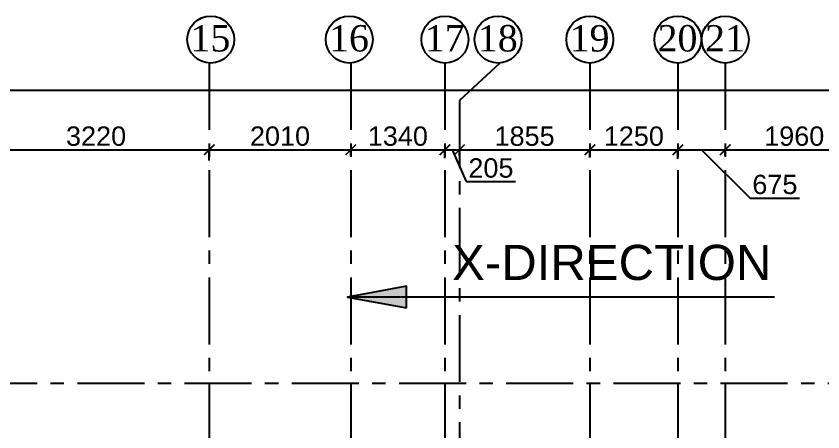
# Model space of a CAD drawing. Header units: inches. Extents: x 278200 to 407749, y -182622 to -96622.
# Drawn here: x 302675 to 314143, y -139662 to -133751 of the extents above; entities that cross this region are included whole.
import ezdxf

# ---------------------------------------------------------------- set-up
doc = ezdxf.new("R2010")
doc.units = ezdxf.units.IN
doc.header["$MEASUREMENT"] = 0
doc.linetypes.add('CENTER', pattern=[50.8, 31.75, -6.35, 6.35, -6.35])
for name, color, linetype in [('2', 5, 'Continuous'), ('GIRD CIR', 1, 'Continuous'), ('GIRD TEXT', 4, 'Continuous'), ('GRID', 8, 'CENTER'), ('GRID DIM', 4, 'Continuous')]:
    doc.layers.add(name, color=color, linetype=linetype)
doc.layers.add('TEXT1', color=3, linetype='Continuous', lineweight=20)
doc.styles.add('T 200', font='sanss___.ttf')
doc.styles.add('T200', font='sanss___.ttf', dxfattribs={"height": 275})
doc.styles.add('T400', font='romantic.ttf')
doc.dimstyles.new('T 300', dxfattribs={"dimtxt": 275, "dimasz": 150, "dimexe": 1, "dimexo": 0, "dimgap": 50, "dimtad": 1, "dimdec": 0, "dimrnd": 5, "dimdsep": 46, "dimtxsty": 'T200', "dimblk": 'ARCHTICK', "dimcen": 2.5, "dimdle": 1, "dimclrd": 5, "dimclre": 253, "dimclrt": 4, "dimadec": 0, "dimazin": 0, "dimtfac": 1, "dimtdec": 0, "dimtmove": 2, "dimatfit": 3, "dimfxl": 0, "dimarcsym": 0})

# ---------------------------------------------------------------- blocks, each defined once
blk = doc.blocks.new('_ARCHTICK')
at = {"color": 0, "linetype": 'ByBlock', "const_width": 0.15}
blk.add_lwpolyline([(-0.5, -0.5), (0.5, 0.5)], dxfattribs=at)
blk = doc.blocks.new('*D681')
at = {"layer": 'Defpoints', "color": 0}
for p in [(366494, -134803), (283426, -135028, 15), (366494, -135028, 15)]:
    blk.add_point(p, dxfattribs=at)
at = {"layer": 'GRID DIM', "color": 5, "lineweight": -2}
blk.add_line((283425, -134803), (366495, -134803), dxfattribs=at)
at = {"layer": 'GRID DIM', "color": 253, "lineweight": -2}
for p, q in [((283426, -135028), (283426, -134802)), ((366494, -135028), (366494, -134802))]:
    blk.add_line(p, q, dxfattribs=at)
at = {"layer": 'GRID DIM', "color": 5, "lineweight": -2, "xscale": 150, "yscale": 150, "zscale": 150, "rotation": 180}
blk.add_blockref('_ARCHTICK', (283426, -134803), dxfattribs=at)
at = {"layer": 'GRID DIM', "color": 5, "lineweight": -2, "xscale": 150, "yscale": 150, "zscale": 150}
blk.add_blockref('_ARCHTICK', (366494, -134803), dxfattribs=at)
at = {"layer": 'GRID DIM', "color": 4, "insert": (324960, -134611), "char_height": 275, "attachment_point": 5, "style": 'T200'}
blk.add_mtext('83070', dxfattribs=at)
blk = doc.blocks.new('*D695')
at = {"layer": 'Defpoints', "color": 0}
for p in [(305421, -135651), (302201, -135750, 15), (305421, -135806, 15)]:
    blk.add_point(p, dxfattribs=at)
at = {"layer": 'GRID DIM', "color": 5, "lineweight": -2}
blk.add_line((302200, -135651), (305422, -135651), dxfattribs=at)
at = {"layer": 'GRID DIM', "color": 253, "lineweight": -2}
for p, q in [((302201, -135750), (302201, -135650)), ((305421, -135806), (305421, -135650))]:
    blk.add_line(p, q, dxfattribs=at)
at = {"layer": 'GRID DIM', "color": 5, "lineweight": -2, "xscale": 150, "yscale": 150, "zscale": 150, "rotation": 180}
blk.add_blockref('_ARCHTICK', (302201, -135651), dxfattribs=at)
at = {"layer": 'GRID DIM', "color": 5, "lineweight": -2, "xscale": 150, "yscale": 150, "zscale": 150}
blk.add_blockref('_ARCHTICK', (305421, -135651), dxfattribs=at)
at = {"layer": 'GRID DIM', "color": 4, "insert": (303811, -135459), "char_height": 275, "attachment_point": 5, "style": 'T200'}
blk.add_mtext('3220', dxfattribs=at)
blk = doc.blocks.new('*D696')
at = {"layer": 'Defpoints', "color": 0}
for p in [(307431, -135651), (307431, -135743, 15), (305421, -135806, 15)]:
    blk.add_point(p, dxfattribs=at)
at = {"layer": 'GRID DIM', "color": 5, "lineweight": -2}
blk.add_line((305420, -135651), (307432, -135651), dxfattribs=at)
at = {"layer": 'GRID DIM', "color": 253, "lineweight": -2}
for p, q in [((305421, -135806), (305421, -135650)), ((307431, -135743), (307431, -135650))]:
    blk.add_line(p, q, dxfattribs=at)
at = {"layer": 'GRID DIM', "color": 5, "lineweight": -2, "xscale": 150, "yscale": 150, "zscale": 150, "rotation": 180}
blk.add_blockref('_ARCHTICK', (305421, -135651), dxfattribs=at)
at = {"layer": 'GRID DIM', "color": 5, "lineweight": -2, "xscale": 150, "yscale": 150, "zscale": 150}
blk.add_blockref('_ARCHTICK', (307431, -135651), dxfattribs=at)
at = {"layer": 'GRID DIM', "color": 4, "insert": (306426, -135459), "char_height": 275, "attachment_point": 5, "style": 'T200'}
blk.add_mtext('2010', dxfattribs=at)
blk = doc.blocks.new('*D697')
at = {"layer": 'Defpoints', "color": 0}
for p in [(308771, -135651), (307431, -135743, 15), (308771, -135770, 15)]:
    blk.add_point(p, dxfattribs=at)
at = {"layer": 'GRID DIM', "color": 5, "lineweight": -2}
blk.add_line((307430, -135651), (308772, -135651), dxfattribs=at)
at = {"layer": 'GRID DIM', "color": 253, "lineweight": -2}
for p, q in [((307431, -135743), (307431, -135650)), ((308771, -135770), (308771, -135650))]:
    blk.add_line(p, q, dxfattribs=at)
at = {"layer": 'GRID DIM', "color": 5, "lineweight": -2, "xscale": 150, "yscale": 150, "zscale": 150, "rotation": 180}
blk.add_blockref('_ARCHTICK', (307431, -135651), dxfattribs=at)
at = {"layer": 'GRID DIM', "color": 5, "lineweight": -2, "xscale": 150, "yscale": 150, "zscale": 150}
blk.add_blockref('_ARCHTICK', (308771, -135651), dxfattribs=at)
at = {"layer": 'GRID DIM', "color": 4, "insert": (308101, -135459), "char_height": 275, "attachment_point": 5, "style": 'T200'}
blk.add_mtext('1340', dxfattribs=at)
blk = doc.blocks.new('*D698')
at = {"layer": 'Defpoints', "color": 0}
for p in [(308976, -135651), (308771, -135770, 15), (308976, -135734, 15)]:
    blk.add_point(p, dxfattribs=at)
at = {"layer": 'GRID DIM', "color": 5, "lineweight": -2}
for p, q in [((308770, -135651), (308977, -135651)), ((308873, -135651), (309074, -136104)), ((309074, -136104), (309775, -136104))]:
    blk.add_line(p, q, dxfattribs=at)
at = {"layer": 'GRID DIM', "color": 253, "lineweight": -2}
for p, q in [((308771, -135770), (308771, -135650)), ((308976, -135734), (308976, -135650))]:
    blk.add_line(p, q, dxfattribs=at)
at = {"layer": 'GRID DIM', "color": 5, "lineweight": -2, "xscale": 150, "yscale": 150, "zscale": 150, "rotation": 180}
blk.add_blockref('_ARCHTICK', (308771, -135651), dxfattribs=at)
at = {"layer": 'GRID DIM', "color": 5, "lineweight": -2, "xscale": 150, "yscale": 150, "zscale": 150}
blk.add_blockref('_ARCHTICK', (308976, -135651), dxfattribs=at)
at = {"layer": 'GRID DIM', "color": 4, "insert": (309424, -135912), "char_height": 275, "attachment_point": 5, "style": 'T200'}
blk.add_mtext('205', dxfattribs=at)
blk = doc.blocks.new('*D699')
at = {"layer": 'Defpoints', "color": 0}
for p in [(310831, -135651), (308976, -135734, 15), (310831, -135761, 15)]:
    blk.add_point(p, dxfattribs=at)
at = {"layer": 'GRID DIM', "color": 5, "lineweight": -2}
blk.add_line((308975, -135651), (310832, -135651), dxfattribs=at)
at = {"layer": 'GRID DIM', "color": 253, "lineweight": -2}
for p, q in [((308976, -135734), (308976, -135650)), ((310831, -135761), (310831, -135650))]:
    blk.add_line(p, q, dxfattribs=at)
at = {"layer": 'GRID DIM', "color": 5, "lineweight": -2, "xscale": 150, "yscale": 150, "zscale": 150, "rotation": 180}
blk.add_blockref('_ARCHTICK', (308976, -135651), dxfattribs=at)
at = {"layer": 'GRID DIM', "color": 5, "lineweight": -2, "xscale": 150, "yscale": 150, "zscale": 150}
blk.add_blockref('_ARCHTICK', (310831, -135651), dxfattribs=at)
at = {"layer": 'GRID DIM', "color": 4, "insert": (309903, -135459), "char_height": 275, "attachment_point": 5, "style": 'T200'}
blk.add_mtext('1855', dxfattribs=at)
blk = doc.blocks.new('*D700')
at = {"layer": 'Defpoints', "color": 0}
for p in [(312081, -135651), (310831, -135761, 15), (312081, -135778, 15)]:
    blk.add_point(p, dxfattribs=at)
at = {"layer": 'GRID DIM', "color": 5, "lineweight": -2}
blk.add_line((310830, -135651), (312082, -135651), dxfattribs=at)
at = {"layer": 'GRID DIM', "color": 253, "lineweight": -2}
for p, q in [((310831, -135761), (310831, -135650)), ((312081, -135778), (312081, -135650))]:
    blk.add_line(p, q, dxfattribs=at)
at = {"layer": 'GRID DIM', "color": 5, "lineweight": -2, "xscale": 150, "yscale": 150, "zscale": 150, "rotation": 180}
blk.add_blockref('_ARCHTICK', (310831, -135651), dxfattribs=at)
at = {"layer": 'GRID DIM', "color": 5, "lineweight": -2, "xscale": 150, "yscale": 150, "zscale": 150}
blk.add_blockref('_ARCHTICK', (312081, -135651), dxfattribs=at)
at = {"layer": 'GRID DIM', "color": 4, "insert": (311456, -135459), "char_height": 275, "attachment_point": 5, "style": 'T200'}
blk.add_mtext('1250', dxfattribs=at)
blk = doc.blocks.new('*D701')
at = {"layer": 'Defpoints', "color": 0}
for p in [(312756, -135651), (312081, -135778, 15), (312756, -135739, 15)]:
    blk.add_point(p, dxfattribs=at)
at = {"layer": 'GRID DIM', "color": 5, "lineweight": -2}
for p, q in [((312080, -135651), (312757, -135651)), ((312418, -135651), (313112, -136338)), ((313112, -136338), (313810, -136338))]:
    blk.add_line(p, q, dxfattribs=at)
at = {"layer": 'GRID DIM', "color": 253, "lineweight": -2}
for p, q in [((312081, -135778), (312081, -135650)), ((312756, -135739), (312756, -135650))]:
    blk.add_line(p, q, dxfattribs=at)
at = {"layer": 'GRID DIM', "color": 5, "lineweight": -2, "xscale": 150, "yscale": 150, "zscale": 150, "rotation": 180}
blk.add_blockref('_ARCHTICK', (312081, -135651), dxfattribs=at)
at = {"layer": 'GRID DIM', "color": 5, "lineweight": -2, "xscale": 150, "yscale": 150, "zscale": 150}
blk.add_blockref('_ARCHTICK', (312756, -135651), dxfattribs=at)
at = {"layer": 'GRID DIM', "color": 4, "insert": (313461, -136146), "char_height": 275, "attachment_point": 5, "style": 'T200'}
blk.add_mtext('675', dxfattribs=at)
blk = doc.blocks.new('*D702')
at = {"layer": 'Defpoints', "color": 0}
for p in [(314716, -135651), (312756, -135739, 15), (314716, -135811, 15)]:
    blk.add_point(p, dxfattribs=at)
at = {"layer": 'GRID DIM', "color": 5, "lineweight": -2}
blk.add_line((312755, -135651), (314717, -135651), dxfattribs=at)
at = {"layer": 'GRID DIM', "color": 253, "lineweight": -2}
for p, q in [((312756, -135739), (312756, -135650)), ((314716, -135811), (314716, -135650))]:
    blk.add_line(p, q, dxfattribs=at)
at = {"layer": 'GRID DIM', "color": 5, "lineweight": -2, "xscale": 150, "yscale": 150, "zscale": 150, "rotation": 180}
blk.add_blockref('_ARCHTICK', (312756, -135651), dxfattribs=at)
at = {"layer": 'GRID DIM', "color": 5, "lineweight": -2, "xscale": 150, "yscale": 150, "zscale": 150}
blk.add_blockref('_ARCHTICK', (314716, -135651), dxfattribs=at)
at = {"layer": 'GRID DIM', "color": 4, "insert": (313736, -135459), "char_height": 275, "attachment_point": 5, "style": 'T200'}
blk.add_mtext('1960', dxfattribs=at)

msp = doc.modelspace()

# ---------------------------------------------------------------- hatches: boundary and pattern name
at = {"layer": '2'}
msp.add_hatch(color=1, dxfattribs=at).paths.add_polyline_path([(308221.8, -137899.4), (308221.8, -137592.5), (307387.1, -137745.9)])

# ---------------------------------------------------------------- linework, layer by layer
at = {"layer": '2', "color": 1}
msp.add_line((313455.1, -137745.9), (307387.1, -137745.9), dxfattribs=at)
msp.add_lwpolyline([(308221.8, -137899.4), (308221.8, -137592.5), (307387.1, -137745.9), (308221.8, -137899.4)], dxfattribs=at)
at = {"layer": 'GIRD CIR'}
for centre in [(305440.7, -134084.2, 14.7), (307410.7, -134084.2, 14.7), (308770.7, -134084.2, 14.7), (309526, -134084.2, 14.7), (310830.9, -134084.2, 14.7), (312080.7, -134084.2, 14.7), (312755.7, -134084.2, 14.7)]:
    msp.add_circle(centre, 333.3, dxfattribs=at)
at = {"layer": 'GRID', "ltscale": 30}
for p, q in [((305420.7, -134417.5, 14.7), (305420.7, -165454.1, 14.7)), ((307430.7, -134417.5, 14.7), (307430.7, -165454.1, 14.7)), ((308770.7, -134417.5, 14.7), (308770.7, -165454.1, 14.7)), ((309552.9, -134417.5, 14.7), (308975.7, -134952.8, 14.7)), ((310830.9, -134417.5, 14.7), (310830.9, -165454.1, 14.7)), ((312080.7, -134417.5, 14.7), (312080.7, -165454.1, 14.7)), ((312755.7, -134417.5, 14.7), (312755.7, -165454.1, 14.7)), ((308975.7, -134952.8, 14.7), (308975.7, -165454.1, 14.7)), ((366982.1, -138973.8, 14.7), (280837.7, -138973.8, 14.7))]:
    msp.add_line(p, q, dxfattribs=at)

# ---------------------------------------------------------------- texts
at = {"layer": 'GIRD TEXT', "ltscale": 7, "style": 'T400'}
for s, p in [('15', (305153.7, -134253.5)), ('16', (307123.7, -134253.5)), ('17', (308483.7, -134253.5)), ('18', (309239, -134253.5)), ('19', (310543.9, -134253.5)), ('20', (311793.7, -134253.5)), ('21', (312468.7, -134253.5))]:
    msp.add_text(s, height=375, dxfattribs=at).set_placement(p)
at = {"layer": 'TEXT1', "color": 4, "style": 'T 200'}
msp.add_text('X-DIRECTION', height=500, dxfattribs=at).set_placement((308872.3, -137503.1))

# ---------------------------------------------------------------- dimensions: what is measured, and where the dimension line sits
at = {"layer": 'GRID DIM'}
for base, p1, p2, picture, middle in [((366494.3, -134803.2), (283425.7, -135027.9, 14.7), (366494.3, -135027.9, 14.7), '*D681', (324960, -134611.4)), ((305420.7, -135650.6), (302200.7, -135750, 14.7), (305420.7, -135805.8, 14.7), '*D695', (303810.7, -135458.8)), ((307430.7, -135650.6), (305420.7, -135805.8, 14.7), (307430.7, -135743, 14.7), '*D696', (306425.7, -135459)), ((308770.7, -135650.6), (307430.7, -135743, 14.7), (308770.7, -135770.1, 14.7), '*D697', (308100.7, -135458.8)), ((310830.9, -135650.6), (308975.7, -135734.4, 14.7), (310830.9, -135761.2, 14.7), '*D699', (309903.3, -135459)), ((312080.7, -135650.6), (310830.9, -135761.2, 14.7), (312080.7, -135777.5, 14.7), '*D700', (311455.8, -135459)), ((314715.7, -135650.6), (312755.7, -135739.4, 14.7), (314715.7, -135810.9, 14.7), '*D702', (313735.7, -135458.8))]:
    dim = msp.add_linear_dim(base=base, p1=p1, p2=p2, dimstyle='T 300', dxfattribs=at)
    dim.commit()
    dim.dimension.update_dxf_attribs({"geometry": picture, "text_midpoint": middle})
for base, p1, p2, picture, middle in [((308975.7, -135650.6), (308770.7, -135770.1, 14.7), (308975.7, -135734.4, 14.7), '*D698', (309123.7, -136104.1)), ((312755.7, -135650.6), (312080.7, -135777.5, 14.7), (312755.7, -135739.4, 14.7), '*D701', (313162.5, -136337.7))]:
    dim = msp.add_linear_dim(base=base, p1=p1, p2=p2, dimstyle='T 300', override={"dimtmove": 1}, dxfattribs=at)
    dim.commit()
    dim.dimension.update_dxf_attribs({"geometry": picture, "text_midpoint": middle, "dimtype": 160})

doc.saveas('drawing.dxf')
